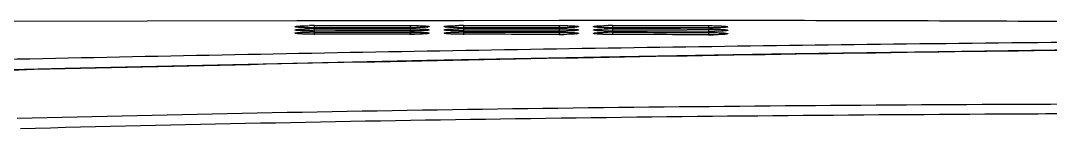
# Model space of a CAD drawing. Header units: millimetres. Extents: x 50 to 1284, y 47 to 781.
# Drawn here: x 104.3 to 200.9, y 771.3 to 781.4 of the extents above; entities that cross this region are included whole.
import ezdxf

# ---------------------------------------------------------------- set-up
doc = ezdxf.new("R2010")
doc.units = ezdxf.units.MM
doc.header["$LTSCALE"] = 20
doc.layers.add('00_COMPONENTS', color=7, linetype='Continuous')

msp = doc.modelspace()

# ---------------------------------------------------------------- linework, layer by layer
at = {"layer": '00_COMPONENTS', "color": 7, "linetype": 'Continuous'}
for p, q in [((130.214, 781.387), (99.672, 781.339)), ((131.843, 781.389), (130.214, 781.387)), ((138.783, 781.399), (131.843, 781.389)), ((133.847, 780.739), (131.844, 780.738)), ((140.843, 781.402), (138.783, 781.399)), ((140.844, 780.743), (138.847, 780.742)), ((142.461, 781.404), (140.843, 781.402)), ((144.23, 781.406), (142.461, 781.404)), ((145.844, 781.408), (144.23, 781.406)), ((154.845, 781.416), (145.844, 781.408)), ((147.849, 780.744), (145.845, 780.744)), ((154.845, 780.742), (152.849, 780.743)), ((156.475, 781.417), (154.845, 781.416)), ((158.233, 781.418), (156.475, 781.417)), ((159.846, 781.418), (158.233, 781.418)), ((168.846, 781.417), (159.846, 781.418)), ((161.851, 780.735), (159.846, 780.738)), ((168.846, 780.723), (166.851, 780.727)), ((170.473, 781.416), (168.846, 781.417)), ((133.848, 780.437), (131.845, 780.436)), ((140.845, 780.438), (138.848, 780.438)), ((147.85, 780.435), (145.846, 780.436)), ((154.845, 780.429), (152.85, 780.431)), ((161.851, 780.418), (159.847, 780.422)), ((168.846, 780.401), (166.851, 780.407))]:
    msp.add_line(p, q, dxfattribs=at)
at = {"layer": '00_COMPONENTS', "color": 9, "linetype": 'Continuous'}
for p, q in [((131.844, 780.942), (133.847, 780.944)), ((131.844, 780.942), (131.844, 780.694)), ((131.844, 780.738), (131.844, 780.738)), ((131.844, 780.64), (133.847, 780.642)), ((131.844, 780.64), (131.844, 780.392)), ((138.847, 780.949), (140.844, 780.95)), ((138.848, 780.644), (140.845, 780.645)), ((140.844, 780.95), (140.845, 780.702)), ((140.844, 780.743), (140.844, 780.744)), ((140.845, 780.645), (140.845, 780.396)), ((145.844, 780.953), (147.848, 780.954)), ((145.844, 780.953), (145.844, 780.705)), ((145.844, 780.645), (147.848, 780.645)), ((145.844, 780.645), (145.844, 780.397)), ((145.845, 780.744), (145.845, 780.745)), ((152.849, 780.954), (154.845, 780.954)), ((152.849, 780.642), (154.845, 780.641)), ((154.845, 780.954), (154.845, 780.706)), ((154.845, 780.742), (154.845, 780.743)), ((154.845, 780.641), (154.845, 780.393)), ((159.844, 780.952), (161.849, 780.95)), ((159.844, 780.952), (159.844, 780.703)), ((159.844, 780.636), (161.849, 780.633)), ((159.844, 780.636), (159.844, 780.387)), ((159.846, 780.738), (159.846, 780.738)), ((166.85, 780.945), (168.845, 780.941)), ((166.85, 780.624), (168.846, 780.62)), ((168.845, 780.941), (168.845, 780.693)), ((168.846, 780.62), (168.845, 780.371)), ((168.846, 780.723), (168.846, 780.724)), ((131.844, 780.338), (133.848, 780.339)), ((131.844, 780.338), (131.844, 780.09)), ((131.845, 780.436), (131.845, 780.436)), ((131.845, 780.134), (131.845, 780.135)), ((138.848, 780.339), (140.845, 780.339)), ((140.845, 780.438), (140.845, 780.438)), ((140.845, 780.339), (140.845, 780.091)), ((140.845, 780.132), (140.845, 780.133)), ((145.844, 780.337), (147.849, 780.336)), ((145.844, 780.337), (145.844, 780.089)), ((145.846, 780.436), (145.846, 780.437)), ((145.846, 780.128), (145.846, 780.129)), ((152.849, 780.331), (154.845, 780.328)), ((154.845, 780.429), (154.845, 780.43)), ((154.845, 780.328), (154.845, 780.08)), ((154.846, 780.116), (154.846, 780.117)), ((159.845, 780.32), (159.844, 780.071)), ((159.845, 780.32), (161.85, 780.316)), ((159.847, 780.422), (159.847, 780.422)), ((159.847, 780.106), (159.847, 780.107)), ((166.85, 780.304), (168.846, 780.298)), ((168.846, 780.298), (168.845, 780.049)), ((168.846, 780.401), (168.846, 780.402)), ((168.847, 780.08), (168.847, 780.08))]:
    msp.add_line(p, q, dxfattribs=at)
at = {"layer": '00_COMPONENTS', "color": 7, "linetype": 'Continuous'}
for points in [[(130.984, 780.75), (130.893, 780.753), (130.806, 780.757), (130.725, 780.76), (130.649, 780.764), (130.579, 780.768), (130.514, 780.772), (130.455, 780.776), (130.402, 780.78), (130.354, 780.784), (130.313, 780.788), (130.277, 780.792), (130.248, 780.796), (130.227, 780.799), (130.215, 780.801)], [(131.844, 780.738), (131.734, 780.739), (131.617, 780.739), (131.502, 780.74), (131.391, 780.741), (131.283, 780.743), (131.179, 780.745), (131.079, 780.748), (130.984, 780.75)], [(141.269, 780.747), (141.156, 780.746), (141.039, 780.745), (140.919, 780.744), (140.844, 780.744)], [(142.461, 780.805), (142.472, 780.808), (142.48, 780.81), (142.476, 780.81), (142.465, 780.808), (142.447, 780.805), (142.422, 780.801), (142.391, 780.798), (142.355, 780.794), (142.312, 780.79), (142.264, 780.786), (142.211, 780.782), (142.152, 780.778), (142.088, 780.774), (142.018, 780.77), (141.942, 780.766), (141.861, 780.763), (141.774, 780.759), (141.683, 780.756), (141.586, 780.754), (141.485, 780.751), (141.379, 780.749), (141.269, 780.747)], [(145.039, 780.756), (144.949, 780.759), (144.862, 780.762), (144.78, 780.766), (144.702, 780.769), (144.63, 780.773), (144.563, 780.777), (144.502, 780.781), (144.446, 780.785), (144.395, 780.789), (144.35, 780.793), (144.31, 780.797), (144.277, 780.801), (144.25, 780.804), (144.23, 780.807)], [(145.845, 780.745), (145.775, 780.745), (145.661, 780.746), (145.55, 780.746), (145.441, 780.748), (145.335, 780.749), (145.233, 780.751), (145.134, 780.754), (145.039, 780.756)], [(155.3, 780.746), (155.186, 780.744), (155.069, 780.743), (154.949, 780.743), (154.845, 780.743)], [(156.475, 780.808), (156.475, 780.808), (156.466, 780.807), (156.447, 780.804), (156.42, 780.8), (156.388, 780.796), (156.348, 780.792), (156.302, 780.787), (156.249, 780.783), (156.191, 780.779), (156.126, 780.774), (156.055, 780.77), (155.978, 780.766), (155.896, 780.762), (155.809, 780.759), (155.716, 780.756), (155.619, 780.753), (155.517, 780.75), (155.411, 780.748), (155.3, 780.746)], [(159.043, 780.751), (158.952, 780.754), (158.865, 780.757), (158.783, 780.761), (158.706, 780.764), (158.633, 780.768), (158.567, 780.772), (158.505, 780.776), (158.449, 780.781), (158.398, 780.785), (158.353, 780.789), (158.314, 780.793), (158.28, 780.797), (158.254, 780.801), (158.234, 780.804)], [(159.846, 780.738), (159.778, 780.739), (159.664, 780.739), (159.552, 780.74), (159.444, 780.742), (159.338, 780.743), (159.236, 780.745), (159.137, 780.748), (159.043, 780.751)], [(169.301, 780.727), (169.187, 780.725), (169.07, 780.725), (168.95, 780.724), (168.846, 780.724)], [(170.472, 780.789), (170.473, 780.789), (170.465, 780.788), (170.445, 780.784), (170.419, 780.781), (170.387, 780.777), (170.347, 780.772), (170.301, 780.768), (170.249, 780.763), (170.191, 780.759), (170.126, 780.755), (170.056, 780.751), (169.979, 780.747), (169.897, 780.743), (169.81, 780.739), (169.717, 780.736), (169.62, 780.733), (169.518, 780.731), (169.412, 780.729), (169.301, 780.727)], [(130.984, 780.449), (130.893, 780.452), (130.807, 780.455), (130.726, 780.458), (130.65, 780.462), (130.58, 780.466), (130.515, 780.47), (130.456, 780.474), (130.402, 780.478), (130.355, 780.482), (130.313, 780.486), (130.278, 780.49), (130.248, 780.494), (130.227, 780.497), (130.215, 780.499)], [(131.845, 780.135), (131.735, 780.135), (131.618, 780.135), (131.503, 780.136), (131.392, 780.138), (131.284, 780.14), (131.18, 780.142), (131.08, 780.144), (130.985, 780.147), (130.894, 780.15), (130.807, 780.153), (130.726, 780.157), (130.65, 780.161), (130.58, 780.164), (130.515, 780.168), (130.456, 780.173), (130.402, 780.177), (130.355, 780.181), (130.313, 780.185), (130.278, 780.189), (130.248, 780.193), (130.227, 780.196), (130.216, 780.198)], [(131.845, 780.436), (131.735, 780.437), (131.618, 780.437), (131.503, 780.438), (131.392, 780.44), (131.284, 780.441), (131.18, 780.444), (131.08, 780.446), (130.984, 780.449)], [(141.27, 780.441), (141.157, 780.44), (141.04, 780.439), (140.92, 780.438), (140.845, 780.438)], [(141.27, 780.135), (141.157, 780.134), (141.04, 780.133), (140.921, 780.133), (140.845, 780.133)], [(142.461, 780.499), (142.472, 780.502), (142.48, 780.504), (142.476, 780.503), (142.465, 780.501), (142.448, 780.499), (142.423, 780.495), (142.392, 780.491), (142.356, 780.488), (142.313, 780.484), (142.265, 780.479), (142.212, 780.475), (142.153, 780.471), (142.089, 780.468), (142.019, 780.464), (141.943, 780.46), (141.862, 780.457), (141.775, 780.453), (141.684, 780.45), (141.587, 780.448), (141.486, 780.445), (141.38, 780.443), (141.27, 780.441)], [(142.461, 780.192), (142.472, 780.196), (142.48, 780.198), (142.477, 780.197), (142.466, 780.195), (142.448, 780.192), (142.423, 780.189), (142.392, 780.185), (142.356, 780.181), (142.313, 780.177), (142.266, 780.173), (142.212, 780.169), (142.154, 780.165), (142.089, 780.161), (142.019, 780.158), (141.943, 780.154), (141.862, 780.151), (141.776, 780.147), (141.684, 780.144), (141.587, 780.142), (141.486, 780.139), (141.38, 780.137), (141.27, 780.135)], [(145.846, 780.129), (145.773, 780.129), (145.659, 780.13), (145.547, 780.131), (145.438, 780.132), (145.333, 780.134), (145.23, 780.136), (145.131, 780.138), (145.037, 780.141), (144.946, 780.144), (144.859, 780.147), (144.777, 780.151), (144.7, 780.154), (144.627, 780.158), (144.56, 780.162), (144.499, 780.166), (144.443, 780.17), (144.393, 780.175), (144.348, 780.179), (144.309, 780.183), (144.276, 780.187), (144.249, 780.19), (144.23, 780.193)], [(145.04, 780.449), (144.949, 780.452), (144.862, 780.455), (144.78, 780.458), (144.703, 780.462), (144.63, 780.465), (144.564, 780.469), (144.502, 780.473), (144.446, 780.478), (144.395, 780.482), (144.35, 780.486), (144.311, 780.49), (144.277, 780.494), (144.251, 780.497), (144.231, 780.5)], [(145.846, 780.437), (145.776, 780.437), (145.662, 780.438), (145.55, 780.439), (145.441, 780.44), (145.336, 780.442), (145.233, 780.444), (145.134, 780.446), (145.04, 780.449)], [(155.301, 780.433), (155.187, 780.431), (155.069, 780.43), (154.949, 780.43), (154.845, 780.43)], [(155.315, 780.12), (155.209, 780.118), (155.1, 780.118), (154.988, 780.117), (154.874, 780.117), (154.846, 780.117)], [(156.475, 780.495), (156.475, 780.495), (156.467, 780.493), (156.447, 780.49), (156.421, 780.486), (156.388, 780.482), (156.348, 780.478), (156.302, 780.473), (156.25, 780.469), (156.191, 780.465), (156.126, 780.461), (156.055, 780.456), (155.979, 780.452), (155.896, 780.449), (155.809, 780.445), (155.716, 780.442), (155.619, 780.439), (155.517, 780.437), (155.411, 780.435), (155.301, 780.433)], [(156.469, 780.179), (156.476, 780.181), (156.476, 780.181), (156.465, 780.179), (156.447, 780.176), (156.423, 780.173), (156.393, 780.169), (156.356, 780.165), (156.315, 780.161), (156.268, 780.157), (156.215, 780.153), (156.157, 780.149), (156.094, 780.145), (156.025, 780.141), (155.951, 780.138), (155.873, 780.134), (155.79, 780.131), (155.703, 780.128), (155.612, 780.126), (155.516, 780.123), (155.417, 780.121), (155.315, 780.12)], [(159.043, 780.435), (158.952, 780.438), (158.866, 780.442), (158.783, 780.445), (158.706, 780.449), (158.634, 780.453), (158.567, 780.457), (158.506, 780.461), (158.449, 780.466), (158.398, 780.47), (158.353, 780.474), (158.314, 780.478), (158.281, 780.482), (158.254, 780.486), (158.234, 780.489)], [(159.847, 780.107), (159.779, 780.107), (159.665, 780.108), (159.553, 780.109), (159.445, 780.11), (159.339, 780.112), (159.237, 780.114), (159.138, 780.117), (159.044, 780.12), (158.953, 780.123), (158.866, 780.126), (158.784, 780.13), (158.706, 780.134), (158.634, 780.138), (158.568, 780.142), (158.506, 780.146), (158.45, 780.151), (158.399, 780.155), (158.354, 780.159), (158.314, 780.163), (158.281, 780.167), (158.254, 780.171), (158.234, 780.174)], [(159.847, 780.422), (159.778, 780.423), (159.664, 780.423), (159.553, 780.424), (159.444, 780.426), (159.339, 780.428), (159.236, 780.43), (159.138, 780.432), (159.043, 780.435)], [(169.302, 780.405), (169.188, 780.403), (169.07, 780.403), (168.95, 780.402), (168.846, 780.402)], [(169.302, 780.083), (169.188, 780.081), (169.07, 780.081), (168.95, 780.08), (168.847, 780.08)], [(170.472, 780.466), (170.473, 780.466), (170.465, 780.465), (170.446, 780.461), (170.42, 780.458), (170.387, 780.454), (170.348, 780.449), (170.302, 780.445), (170.25, 780.441), (170.191, 780.436), (170.126, 780.432), (170.056, 780.428), (169.979, 780.424), (169.897, 780.42), (169.81, 780.417), (169.717, 780.414), (169.62, 780.411), (169.518, 780.408), (169.412, 780.406), (169.302, 780.405)], [(170.473, 780.143), (170.473, 780.143), (170.465, 780.142), (170.446, 780.138), (170.42, 780.135), (170.388, 780.131), (170.348, 780.127), (170.302, 780.122), (170.25, 780.118), (170.191, 780.113), (170.127, 780.109), (170.056, 780.105), (169.979, 780.101), (169.897, 780.098), (169.81, 780.094), (169.717, 780.091), (169.62, 780.089), (169.518, 780.086), (169.412, 780.084), (169.302, 780.083)], [(278.437, 778.402), (264.348, 778.73), (250.038, 778.881), (235.517, 778.9), (220.736, 778.827), (205.698, 778.683), (190.391, 778.49), (174.745, 778.255), (158.756, 777.979), (142.419, 777.662), (125.665, 777.304), (108.471, 776.904), (90.832, 776.475), (73.7, 776.062)]]:
    msp.add_lwpolyline(points, dxfattribs=at)
at = {"layer": '00_COMPONENTS', "color": 9, "linetype": 'Continuous'}
for centre, radius, start, end in [((131.871, 750.638), 30.304, 90.05097, 90.874), ((131.862, 750.304), 30.336, 90.03349, 90.85586), ((140.835, 810.964), 30.221, 270.01833, 270.83028), ((145.854, 751.084), 29.869, 90.01842, 90.84213), ((145.839, 750.779), 29.866, 89.98973, 90.8135), ((154.867, 810.257), 29.515, 269.95822, 270.79085), ((159.822, 751.855), 29.097, 89.95571, 90.80021), ((159.804, 751.543), 29.092, 89.92004, 90.76463), ((168.909, 809.434), 28.711, 269.87391, 270.7289), ((131.851, 750.005), 30.334, 90.01357, 90.83599), ((140.85, 810.636), 30.199, 269.98957, 270.80087), ((140.864, 810.348), 30.216, 269.96362, 270.77445), ((145.824, 750.459), 29.878, 89.96067, 90.78115), ((154.884, 809.955), 29.526, 269.92463, 270.75695), ((154.902, 809.659), 29.543, 269.89088, 270.72324), ((159.786, 751.232), 29.088, 89.88421, 90.72889), ((168.929, 809.117), 28.716, 269.83439, 270.6892), ((168.95, 808.8), 28.721, 269.79467, 270.64931)]:
    msp.add_arc(centre, radius, start, end, dxfattribs=at)
at = {"layer": '00_COMPONENTS', "color": 7, "linetype": 'Continuous'}
msp.add_arc((167.225, -5638.542), 6419.959, 89.6700071, 89.9710152, dxfattribs=at)
at = {"layer": '00_COMPONENTS', "color": 9, "linetype": 'Continuous'}
for points, knots in [([(131.844, 780.738), (131.66, 780.738), (131.309, 780.74), (130.83, 780.753), (130.482, 780.77), (130.271, 780.788), (130.155, 780.801), (130.098, 780.815), (130.037, 780.826), (130.063, 780.862), (130.117, 780.863), (130.201, 780.883), (130.388, 780.899), (130.546, 780.91), (130.663, 780.916)], [0, 0, 0, 0, 0.227365, 0.431294, 0.592239, 0.65224, 0.69736, 0.727033, 0.741249, 0.748501, 0.769276, 0.805137, 0.855844, 1, 1, 1, 1]), ([(131.845, 780.436), (131.66, 780.436), (131.31, 780.438), (130.83, 780.451), (130.483, 780.468), (130.271, 780.487), (130.156, 780.499), (130.098, 780.513), (130.038, 780.525), (130.063, 780.56), (130.117, 780.561), (130.201, 780.581), (130.388, 780.597), (130.546, 780.609), (130.663, 780.614)], [0, 0, 0, 0, 0.227345, 0.431293, 0.592305, 0.652326, 0.697455, 0.727133, 0.741357, 0.748598, 0.769353, 0.805193, 0.85588, 1, 1, 1, 1]), ([(130.612, 780.464), (130.629, 780.479), (130.728, 780.548), (130.844, 780.586), (130.938, 780.609)], [0, 0, 0, 0, 0.191651, 1, 1, 1, 1]), ([(130.663, 780.916), (130.718, 780.919), (130.967, 780.93), (131.216, 780.936), (131.409, 780.939)], [0, 0, 0, 0, 0.223642, 1, 1, 1, 1]), ([(130.663, 780.614), (130.718, 780.617), (130.967, 780.628), (131.216, 780.634), (131.409, 780.637)], [0, 0, 0, 0, 0.223628, 1, 1, 1, 1]), ([(140.844, 780.95), (141.063, 780.95), (141.38, 780.947), (141.786, 780.936), (142.045, 780.926), (142.263, 780.912), (142.431, 780.898), (142.553, 780.88), (142.613, 780.869), (142.647, 780.853), (142.635, 780.825), (142.571, 780.823), (142.475, 780.799), (142.316, 780.788), (142.113, 780.772), (141.758, 780.756), (141.474, 780.749), (141.273, 780.746)], [0, 0, 0, 0, 0.205236, 0.298413, 0.380886, 0.449678, 0.503163, 0.540629, 0.561671, 0.566269, 0.569277, 0.585441, 0.618315, 0.667494, 0.732135, 0.810889, 1, 1, 1, 1]), ([(140.845, 780.645), (141.063, 780.645), (141.381, 780.641), (141.786, 780.63), (142.046, 780.619), (142.264, 780.606), (142.431, 780.592), (142.554, 780.574), (142.613, 780.562), (142.647, 780.546), (142.635, 780.519), (142.571, 780.517), (142.475, 780.493), (142.316, 780.482), (142.113, 780.466), (141.758, 780.45), (141.474, 780.443), (141.272, 780.44)], [0, 0, 0, 0, 0.205224, 0.298393, 0.38087, 0.449666, 0.503133, 0.540569, 0.561589, 0.566189, 0.569192, 0.585322, 0.618186, 0.667395, 0.732087, 0.810873, 1, 1, 1, 1]), ([(141.668, 780.637), (141.716, 780.628), (141.862, 780.593), (142.011, 780.538), (142.086, 780.467)], [0, 0, 0, 0, 0.324821, 1, 1, 1, 1]), ([(145.845, 780.744), (145.667, 780.744), (145.327, 780.747), (144.858, 780.76), (144.517, 780.775), (144.302, 780.795), (144.186, 780.805), (144.11, 780.824), (144.058, 780.826), (144.04, 780.861), (144.097, 780.871), (144.153, 780.886), (144.261, 780.898), (144.395, 780.911), (144.498, 780.918), (144.554, 780.921)], [0, 0, 0, 0, 0.230086, 0.438025, 0.604736, 0.66835, 0.717773, 0.752522, 0.772293, 0.779239, 0.794119, 0.823877, 0.868425, 0.927325, 1, 1, 1, 1]), ([(145.846, 780.436), (145.667, 780.436), (145.327, 780.439), (144.858, 780.452), (144.518, 780.468), (144.302, 780.488), (144.187, 780.497), (144.111, 780.517), (144.058, 780.518), (144.04, 780.554), (144.097, 780.563), (144.153, 780.579), (144.261, 780.591), (144.395, 780.603), (144.498, 780.61), (144.554, 780.614)], [0, 0, 0, 0, 0.230082, 0.438023, 0.604745, 0.668369, 0.717804, 0.752567, 0.772354, 0.779306, 0.79417, 0.823911, 0.868446, 0.927334, 1, 1, 1, 1]), ([(144.554, 780.921), (144.616, 780.925), (144.902, 780.939), (145.189, 780.946), (145.415, 780.95)], [0, 0, 0, 0, 0.215207, 1, 1, 1, 1]), ([(144.554, 780.614), (144.616, 780.617), (144.902, 780.632), (145.19, 780.639), (145.415, 780.642)], [0, 0, 0, 0, 0.2152, 1, 1, 1, 1]), ([(144.602, 780.467), (144.617, 780.482), (144.703, 780.547), (144.807, 780.584), (144.89, 780.607)], [0, 0, 0, 0, 0.194346, 1, 1, 1, 1]), ([(154.845, 780.954), (155.063, 780.954), (155.381, 780.95), (155.786, 780.939), (156.045, 780.927), (156.264, 780.913), (156.431, 780.899), (156.554, 780.881), (156.614, 780.869), (156.647, 780.852), (156.635, 780.825), (156.571, 780.822), (156.474, 780.798), (156.316, 780.786), (156.113, 780.77), (155.76, 780.755), (155.475, 780.747), (155.274, 780.745)], [0, 0, 0, 0, 0.205235, 0.298388, 0.380712, 0.449498, 0.503096, 0.540725, 0.561837, 0.566439, 0.569536, 0.585885, 0.618781, 0.667826, 0.732286, 0.81094, 1, 1, 1, 1]), ([(154.845, 780.641), (155.064, 780.641), (155.381, 780.637), (155.786, 780.625), (156.046, 780.614), (156.264, 780.6), (156.432, 780.585), (156.554, 780.567), (156.614, 780.555), (156.648, 780.538), (156.635, 780.511), (156.572, 780.508), (156.475, 780.484), (156.317, 780.472), (156.114, 780.457), (155.76, 780.441), (155.475, 780.434), (155.274, 780.432)], [0, 0, 0, 0, 0.205234, 0.298387, 0.380714, 0.449506, 0.503113, 0.540753, 0.561879, 0.566487, 0.569581, 0.585916, 0.618799, 0.667836, 0.732289, 0.810941, 1, 1, 1, 1]), ([(155.671, 780.639), (155.72, 780.628), (155.869, 780.591), (156.024, 780.534), (156.095, 780.459)], [0, 0, 0, 0, 0.327835, 1, 1, 1, 1]), ([(159.846, 780.738), (159.674, 780.738), (159.346, 780.741), (158.889, 780.753), (158.555, 780.77), (158.337, 780.787), (158.22, 780.799), (158.128, 780.814), (158.081, 780.823), (158.036, 780.843), (158.07, 780.869), (158.117, 780.874), (158.2, 780.891), (158.312, 780.902), (158.399, 780.91), (158.447, 780.913)], [0, 0, 0, 0, 0.232066, 0.443445, 0.616204, 0.683804, 0.737796, 0.777715, 0.803203, 0.814615, 0.823777, 0.846516, 0.883691, 0.935009, 1, 1, 1, 1]), ([(159.847, 780.422), (159.675, 780.422), (159.346, 780.425), (158.89, 780.438), (158.556, 780.454), (158.338, 780.472), (158.22, 780.484), (158.129, 780.499), (158.081, 780.508), (158.037, 780.528), (158.071, 780.554), (158.117, 780.559), (158.2, 780.576), (158.313, 780.587), (158.399, 780.594), (158.447, 780.598)], [0, 0, 0, 0, 0.232061, 0.44344, 0.61621, 0.683821, 0.737826, 0.777762, 0.803269, 0.814697, 0.823843, 0.846563, 0.883719, 0.935022, 1, 1, 1, 1]), ([(158.447, 780.913), (158.513, 780.918), (158.835, 780.937), (159.158, 780.945), (159.415, 780.949)], [0, 0, 0, 0, 0.204842, 1, 1, 1, 1]), ([(158.447, 780.598), (158.513, 780.603), (158.835, 780.622), (159.159, 780.63), (159.416, 780.633)], [0, 0, 0, 0, 0.20483, 1, 1, 1, 1]), ([(168.845, 780.941), (169.064, 780.941), (169.381, 780.937), (169.787, 780.924), (170.046, 780.913), (170.264, 780.898), (170.432, 780.883), (170.554, 780.864), (170.615, 780.852), (170.648, 780.834), (170.636, 780.806), (170.572, 780.803), (170.475, 780.779), (170.317, 780.767), (170.114, 780.751), (169.76, 780.735), (169.476, 780.728), (169.274, 780.726)], [0, 0, 0, 0, 0.205163, 0.298287, 0.380601, 0.449387, 0.502982, 0.540617, 0.561769, 0.56643, 0.569604, 0.585989, 0.618882, 0.66791, 0.732343, 0.810972, 1, 1, 1, 1]), ([(168.846, 780.62), (169.064, 780.619), (169.382, 780.615), (169.787, 780.602), (170.046, 780.59), (170.265, 780.575), (170.433, 780.56), (170.555, 780.541), (170.615, 780.529), (170.648, 780.511), (170.636, 780.483), (170.572, 780.48), (170.476, 780.456), (170.317, 780.444), (170.115, 780.428), (169.761, 780.412), (169.476, 780.406), (169.275, 780.403)], [0, 0, 0, 0, 0.205162, 0.298286, 0.380605, 0.449398, 0.503004, 0.540653, 0.561822, 0.56649, 0.569661, 0.586029, 0.618907, 0.667923, 0.732348, 0.810974, 1, 1, 1, 1]), ([(131.845, 780.134), (131.627, 780.134), (131.31, 780.137), (130.905, 780.148), (130.645, 780.159), (130.426, 780.172), (130.258, 780.186), (130.135, 780.203), (130.076, 780.214), (130.042, 780.23), (130.056, 780.257), (130.118, 780.259), (130.215, 780.283), (130.371, 780.294), (130.573, 780.309), (130.925, 780.325), (131.208, 780.332), (131.409, 780.335)], [0, 0, 0, 0, 0.205488, 0.298776, 0.38141, 0.450627, 0.504654, 0.542442, 0.563385, 0.567825, 0.570849, 0.587114, 0.61972, 0.668385, 0.732561, 0.811089, 1, 1, 1, 1]), ([(140.845, 780.339), (141.063, 780.339), (141.381, 780.336), (141.786, 780.324), (142.046, 780.313), (142.264, 780.299), (142.432, 780.285), (142.554, 780.268), (142.613, 780.256), (142.647, 780.24), (142.635, 780.212), (142.571, 780.21), (142.475, 780.186), (142.316, 780.175), (142.113, 780.16), (141.759, 780.144), (141.474, 780.137), (141.273, 780.135)], [0, 0, 0, 0, 0.205223, 0.298392, 0.38087, 0.449668, 0.503142, 0.540586, 0.561615, 0.566219, 0.56922, 0.58534, 0.618196, 0.667399, 0.732087, 0.810871, 1, 1, 1, 1]), ([(141.668, 780.331), (141.716, 780.322), (141.861, 780.286), (142.011, 780.231), (142.085, 780.161)], [0, 0, 0, 0, 0.324674, 1, 1, 1, 1]), ([(145.846, 780.128), (145.628, 780.129), (145.31, 780.132), (144.905, 780.144), (144.645, 780.155), (144.426, 780.169), (144.259, 780.183), (144.136, 780.201), (144.077, 780.212), (144.043, 780.229), (144.055, 780.256), (144.119, 780.258), (144.215, 780.282), (144.374, 780.293), (144.576, 780.309), (144.931, 780.324), (145.215, 780.331), (145.416, 780.334)], [0, 0, 0, 0, 0.205218, 0.2984, 0.380923, 0.449798, 0.503358, 0.54086, 0.561904, 0.566505, 0.569514, 0.585633, 0.618446, 0.667578, 0.732194, 0.810926, 1, 1, 1, 1]), ([(154.845, 780.328), (155.064, 780.328), (155.381, 780.324), (155.786, 780.312), (156.046, 780.3), (156.264, 780.286), (156.432, 780.271), (156.555, 780.253), (156.614, 780.241), (156.648, 780.224), (156.635, 780.197), (156.572, 780.194), (156.475, 780.17), (156.317, 780.159), (156.114, 780.143), (155.761, 780.128), (155.476, 780.121), (155.275, 780.118)], [0, 0, 0, 0, 0.205195, 0.298348, 0.380798, 0.449648, 0.503286, 0.540903, 0.561994, 0.566593, 0.569691, 0.586011, 0.618872, 0.667883, 0.732316, 0.810954, 1, 1, 1, 1]), ([(155.671, 780.325), (155.72, 780.315), (155.868, 780.278), (156.024, 780.22), (156.095, 780.145)], [0, 0, 0, 0, 0.327681, 1, 1, 1, 1]), ([(159.847, 780.106), (159.629, 780.106), (159.311, 780.11), (158.906, 780.123), (158.646, 780.135), (158.428, 780.149), (158.26, 780.164), (158.137, 780.182), (158.077, 780.194), (158.044, 780.211), (158.056, 780.239), (158.119, 780.241), (158.216, 780.266), (158.374, 780.277), (158.576, 780.292), (158.93, 780.308), (159.215, 780.315), (159.416, 780.317)], [0, 0, 0, 0, 0.205232, 0.298398, 0.380815, 0.449659, 0.503334, 0.541036, 0.562218, 0.566857, 0.569949, 0.586222, 0.61904, 0.668014, 0.73241, 0.811009, 1, 1, 1, 1]), ([(158.592, 780.14), (158.664, 780.219), (158.951, 780.324), (159.232, 780.358), (159.412, 780.372)], [0, 0, 0, 0, 0.371158, 1, 1, 1, 1]), ([(168.846, 780.298), (169.064, 780.297), (169.382, 780.293), (169.787, 780.279), (170.047, 780.267), (170.265, 780.252), (170.433, 780.237), (170.555, 780.218), (170.615, 780.206), (170.649, 780.188), (170.637, 780.16), (170.573, 780.157), (170.476, 780.133), (170.318, 780.121), (170.115, 780.105), (169.761, 780.09), (169.477, 780.084), (169.275, 780.081)], [0, 0, 0, 0, 0.20516, 0.298286, 0.380608, 0.449408, 0.503026, 0.540689, 0.561875, 0.56655, 0.569719, 0.58607, 0.618933, 0.667937, 0.732353, 0.810975, 1, 1, 1, 1]), ([(66.869, 777.006), (79.639, 777.275), (105.229, 777.847), (143.773, 778.62), (182.686, 779.208), (208.78, 779.473), (221.918, 779.53)], [0, 0, 0, 0, 0.247096, 0.49518, 0.745822, 1, 1, 1, 1]), ([(85.295, 776.343), (100.759, 776.725), (131.84, 777.475), (178.799, 778.359), (226.546, 778.972), (258.685, 778.931), (274.933, 778.495)], [0, 0, 0, 0, 0.244679, 0.491757, 0.742894, 1, 1, 1, 1]), ([(103.985, 772.245), (119, 772.615), (149.174, 773.203), (186.983, 773.534), (217.441, 773.638), (240.454, 773.619), (263.595, 773.412), (279.065, 773.08), (286.822, 772.827)], [0, 0, 0, 0, 0.246422, 0.495123, 0.620329, 0.746139, 0.872676, 1, 1, 1, 1]), ([(104.309, 771.279), (119.313, 771.661), (149.464, 772.271), (187.245, 772.624), (217.679, 772.745), (240.667, 772.738), (263.775, 772.538), (279.221, 772.206), (286.964, 771.954)], [0, 0, 0, 0, 0.246483, 0.495253, 0.620493, 0.746297, 0.872777, 1, 1, 1, 1])]:
    msp.add_open_spline(points, degree=3, knots=knots, dxfattribs=at)
for points in [[(133.847, 780.944), (135.514, 780.946), (137.18, 780.947), (138.847, 780.949)], [(133.847, 780.642), (135.514, 780.643), (137.181, 780.643), (138.848, 780.644)], [(147.848, 780.954), (149.515, 780.954), (151.182, 780.954), (152.849, 780.954)], [(147.848, 780.645), (149.515, 780.644), (151.182, 780.644), (152.849, 780.642)], [(161.849, 780.95), (163.516, 780.949), (165.183, 780.947), (166.85, 780.945)], [(161.849, 780.633), (163.516, 780.63), (165.183, 780.627), (166.85, 780.624)], [(133.848, 780.339), (135.515, 780.339), (137.181, 780.339), (138.848, 780.339)], [(147.849, 780.336), (149.516, 780.334), (151.182, 780.333), (152.849, 780.331)], [(161.85, 780.316), (163.517, 780.312), (165.183, 780.308), (166.85, 780.304)]]:
    msp.add_open_spline(points, degree=3, dxfattribs=at)
at = {"layer": '00_COMPONENTS', "color": 7, "linetype": 'Continuous'}
for points in [[(138.847, 780.742), (137.181, 780.741), (135.514, 780.74), (133.847, 780.739)], [(152.849, 780.743), (151.182, 780.744), (149.516, 780.744), (147.849, 780.744)], [(166.851, 780.727), (165.184, 780.73), (163.517, 780.733), (161.851, 780.735)], [(140.845, 780.132), (137.845, 780.134), (134.845, 780.134), (131.845, 780.134)], [(138.848, 780.438), (137.182, 780.437), (135.515, 780.437), (133.848, 780.437)], [(154.846, 780.116), (151.846, 780.122), (148.846, 780.126), (145.846, 780.128)], [(152.85, 780.431), (151.183, 780.433), (149.516, 780.434), (147.85, 780.435)], [(168.847, 780.08), (165.847, 780.09), (162.847, 780.099), (159.847, 780.106)], [(166.851, 780.407), (165.185, 780.411), (163.518, 780.415), (161.851, 780.418)]]:
    msp.add_open_spline(points, degree=3, dxfattribs=at)

doc.saveas('drawing.dxf')
